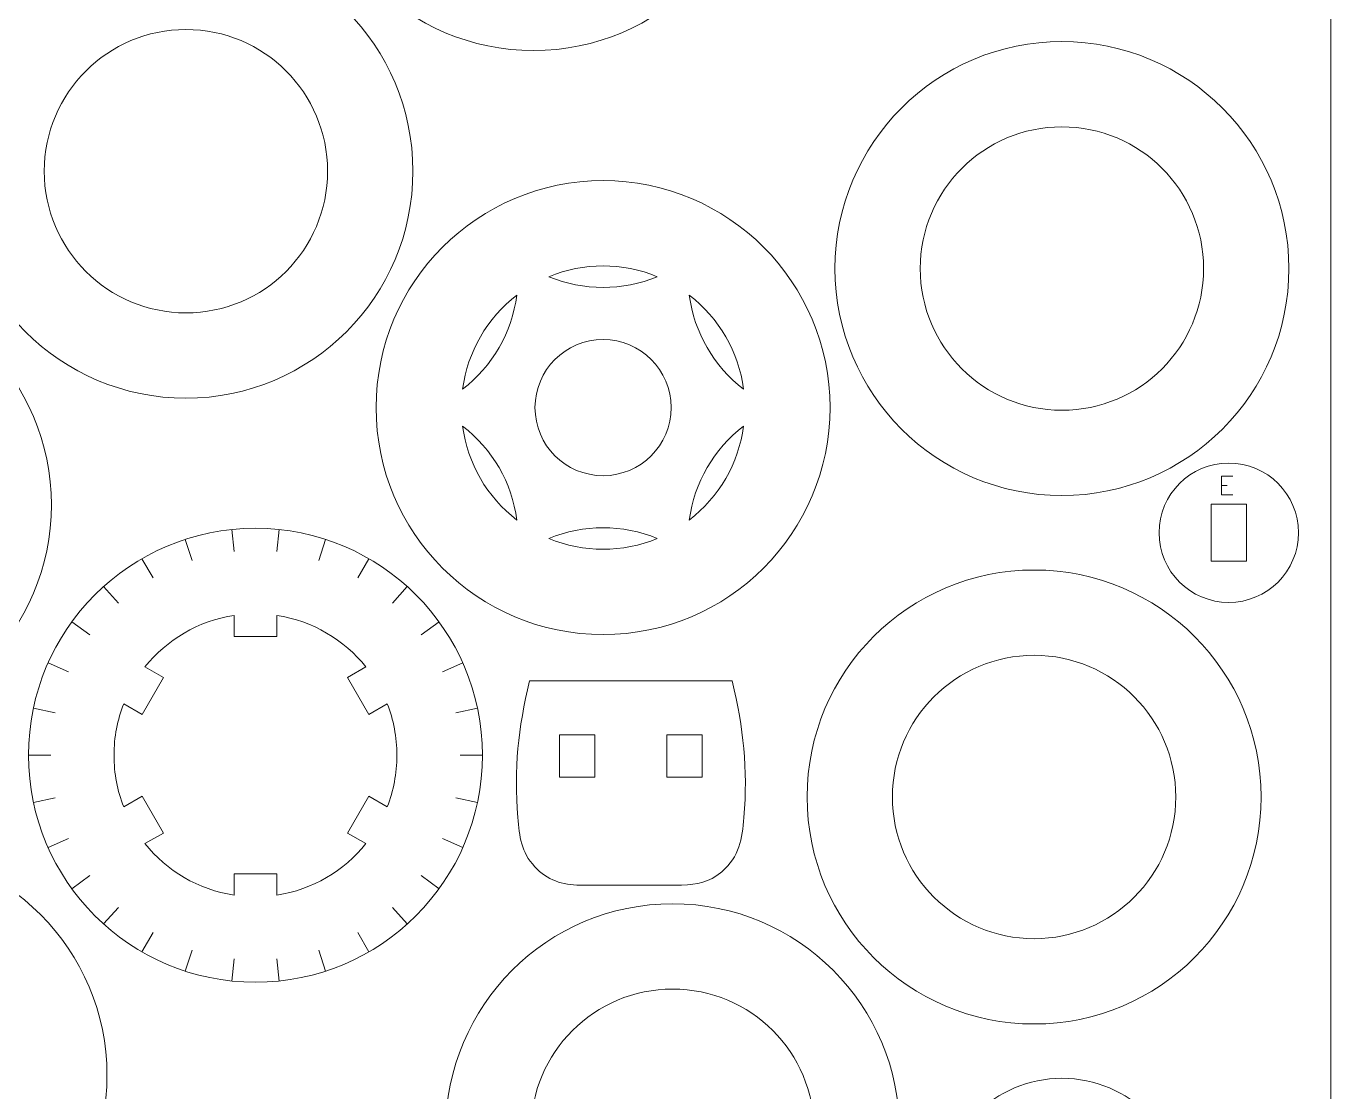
# Model space of a CAD drawing. Header units: centimetres. Extents: x -47.5 to 47.5, y -14.5 to 14.5.
# Drawn here: x -18.88 to -9.5, y 2.25 to 9.91 of the extents above; entities that cross this region are included whole.
import ezdxf

# ---------------------------------------------------------------- set-up
doc = ezdxf.new("R2010")
doc.units = ezdxf.units.CM
doc.header["$MEASUREMENT"] = 0
doc.layers.add('Camada 1', color=7, linetype='Continuous')

msp = doc.modelspace()

# ---------------------------------------------------------------- linework, layer by layer
at = {"layer": 'Camada 1', "color": 6, "lineweight": 9}
msp.add_open_spline([(-28.2, 14.5), (-28.2, 14.5), (-9.8, 14.5), (-9.8, 14.5), (-9.8, 14.5), (-9.635, 14.5), (-9.5, 14.365), (-9.5, 14.2), (-9.5, 14.2), (-9.5, 14.2), (-9.5, -14.2), (-9.5, -14.2), (-9.5, -14.2), (-9.5, -14.365), (-9.635, -14.5), (-9.8, -14.5), (-9.8, -14.5), (-9.8, -14.5), (-28.2, -14.5), (-28.2, -14.5), (-28.2, -14.5), (-28.365, -14.5), (-28.5, -14.365), (-28.5, -14.2), (-28.5, -14.2), (-28.5, -14.2), (-28.5, 14.2), (-28.5, 14.2), (-28.5, 14.2), (-28.5, 14.365), (-28.365, 14.5), (-28.2, 14.5)], degree=3, knots=[0, 0, 0, 0, 0.1111111, 0.1111111, 0.1111111, 0.1111111, 0.2222222, 0.2222222, 0.2222222, 0.2222222, 0.3333333, 0.3333333, 0.3333333, 0.3333333, 0.4444444, 0.4444444, 0.4444444, 0.4444444, 0.5555556, 0.5555556, 0.5555556, 0.5555556, 0.6666667, 0.6666667, 0.6666667, 0.6666667, 0.7777778, 0.7777778, 0.7777778, 0.7777778, 1, 1, 1, 1], dxfattribs=at)
at = {"layer": 'Camada 1', "lineweight": 9}
for points, knots in [([(-16.86671, 11.36991), (-16.86671, 12.27138), (-16.13593, 13.00215), (-15.23447, 13.00215), (-15.23447, 13.00215), (-14.33301, 13.00215), (-13.60224, 12.27138), (-13.60224, 11.36991), (-13.60224, 11.36991), (-13.60224, 10.46845), (-14.33301, 9.73768), (-15.23447, 9.73768), (-15.23447, 9.73768), (-16.13593, 9.73768), (-16.86671, 10.46845), (-16.86671, 11.36991)], [0, 0, 0, 0, 0.2, 0.2, 0.2, 0.2, 0.4, 0.4, 0.4, 0.4, 0.6, 0.6, 0.6, 0.6, 1, 1, 1, 1]), ([(-17.73448, 10.50214), (-16.83303, 10.50214), (-16.10225, 9.77137), (-16.10225, 8.86991), (-16.10225, 8.86991), (-16.10225, 7.96845), (-16.83303, 7.23769), (-17.73448, 7.23769), (-17.73448, 7.23769), (-18.63594, 7.23769), (-19.36671, 7.96845), (-19.36671, 8.86991), (-19.36671, 8.86991), (-19.36671, 9.77137), (-18.63594, 10.50214), (-17.73448, 10.50214)], [0, 0, 0, 0, 0.2, 0.2, 0.2, 0.2, 0.4, 0.4, 0.4, 0.4, 0.6, 0.6, 0.6, 0.6, 1, 1, 1, 1]), ([(-11.43448, 9.80214), (-10.53303, 9.80214), (-9.80225, 9.07137), (-9.80225, 8.16991), (-9.80225, 8.16991), (-9.80225, 7.26845), (-10.53303, 6.53769), (-11.43448, 6.53769), (-11.43448, 6.53769), (-12.33594, 6.53769), (-13.06671, 7.26845), (-13.06671, 8.16991), (-13.06671, 8.16991), (-13.06671, 9.07137), (-12.33594, 9.80214), (-11.43448, 9.80214)], [0, 0, 0, 0, 0.2, 0.2, 0.2, 0.2, 0.4, 0.4, 0.4, 0.4, 0.6, 0.6, 0.6, 0.6, 1, 1, 1, 1]), ([(-14.73448, 8.80214), (-13.83301, 8.80214), (-13.10225, 8.07137), (-13.10225, 7.16991), (-13.10225, 7.16991), (-13.10225, 6.26845), (-13.83301, 5.53768), (-14.73448, 5.53768), (-14.73448, 5.53768), (-15.63594, 5.53768), (-16.3667, 6.26845), (-16.3667, 7.16991), (-16.3667, 7.16991), (-16.3667, 8.07137), (-15.63594, 8.80214), (-14.73448, 8.80214)], [0, 0, 0, 0, 0.2, 0.2, 0.2, 0.2, 0.4, 0.4, 0.4, 0.4, 0.6, 0.6, 0.6, 0.6, 1, 1, 1, 1]), ([(-20.33448, 8.10215), (-19.43301, 8.10215), (-18.70225, 7.37137), (-18.70225, 6.46991), (-18.70225, 6.46991), (-18.70225, 5.56845), (-19.43301, 4.83768), (-20.33448, 4.83768), (-20.33448, 4.83768), (-21.23594, 4.83768), (-21.9667, 5.56845), (-21.9667, 6.46991), (-21.9667, 6.46991), (-21.9667, 7.37137), (-21.23594, 8.10215), (-20.33448, 8.10215)], [0, 0, 0, 0, 0.2, 0.2, 0.2, 0.2, 0.4, 0.4, 0.4, 0.4, 0.6, 0.6, 0.6, 0.6, 1, 1, 1, 1]), ([(-10.23447, 6.7711), (-9.95767, 6.7711), (-9.73328, 6.54672), (-9.73328, 6.26991), (-9.73328, 6.26991), (-9.73328, 5.9931), (-9.95767, 5.76872), (-10.23447, 5.76872), (-10.23447, 5.76872), (-10.51129, 5.76872), (-10.73568, 5.9931), (-10.73568, 6.26991), (-10.73568, 6.26991), (-10.73568, 6.54672), (-10.51129, 6.7711), (-10.23447, 6.7711)], [0, 0, 0, 0, 0.2, 0.2, 0.2, 0.2, 0.4, 0.4, 0.4, 0.4, 0.6, 0.6, 0.6, 0.6, 1, 1, 1, 1]), ([(-18.86671, 4.66991), (-18.86671, 5.57137), (-18.13593, 6.30215), (-17.23447, 6.30215), (-17.23447, 6.30215), (-16.33301, 6.30215), (-15.60224, 5.57137), (-15.60224, 4.66991), (-15.60224, 4.66991), (-15.60224, 3.76845), (-16.33301, 3.03768), (-17.23447, 3.03768), (-17.23447, 3.03768), (-18.13593, 3.03768), (-18.86671, 3.76845), (-18.86671, 4.66991)], [0, 0, 0, 0, 0.2, 0.2, 0.2, 0.2, 0.4, 0.4, 0.4, 0.4, 0.6, 0.6, 0.6, 0.6, 1, 1, 1, 1]), ([(-11.63448, 6.00214), (-10.73301, 6.00214), (-10.00225, 5.27137), (-10.00225, 4.36991), (-10.00225, 4.36991), (-10.00225, 3.46845), (-10.73301, 2.73769), (-11.63448, 2.73769), (-11.63448, 2.73769), (-12.53593, 2.73769), (-13.2667, 3.46845), (-13.2667, 4.36991), (-13.2667, 4.36991), (-13.2667, 5.27137), (-12.53593, 6.00214), (-11.63448, 6.00214)], [0, 0, 0, 0, 0.2, 0.2, 0.2, 0.2, 0.4, 0.4, 0.4, 0.4, 0.6, 0.6, 0.6, 0.6, 1, 1, 1, 1]), ([(-14.16993, 3.73541), (-14.16993, 3.73541), (-14.89902, 3.73541), (-14.89902, 3.73541), (-14.89902, 3.73541), (-15.02672, 3.73623), (-15.13575, 3.77171), (-15.22546, 3.86815), (-15.22546, 3.86815), (-15.32449, 3.97459), (-15.33542, 4.08555), (-15.34708, 4.22271), (-15.34708, 4.22271), (-15.37691, 4.57323), (-15.3443, 4.86471), (-15.26355, 5.20441), (-15.26355, 5.20441), (-15.26355, 5.20441), (-13.80539, 5.20441), (-13.80539, 5.20441), (-13.80539, 5.20441), (-13.72464, 4.86471), (-13.69204, 4.57323), (-13.72187, 4.22271), (-13.72187, 4.22271), (-13.73498, 4.06852), (-13.75109, 3.94133), (-13.88116, 3.83239), (-13.88116, 3.83239), (-13.97636, 3.75267), (-14.05418, 3.74413), (-14.16993, 3.73541)], [0, 0, 0, 0, 0.1111111, 0.1111111, 0.1111111, 0.1111111, 0.2222222, 0.2222222, 0.2222222, 0.2222222, 0.3333333, 0.3333333, 0.3333333, 0.3333333, 0.4444444, 0.4444444, 0.4444444, 0.4444444, 0.5555556, 0.5555556, 0.5555556, 0.5555556, 0.6666667, 0.6666667, 0.6666667, 0.6666667, 0.7777778, 0.7777778, 0.7777778, 0.7777778, 1, 1, 1, 1]), ([(-19.93448, 4.00214), (-19.03303, 4.00214), (-18.30225, 3.27137), (-18.30225, 2.36991), (-18.30225, 2.36991), (-18.30225, 1.46845), (-19.03303, 0.73768), (-19.93448, 0.73768), (-19.93448, 0.73768), (-20.83593, 0.73768), (-21.5667, 1.46845), (-21.5667, 2.36991), (-21.5667, 2.36991), (-21.5667, 3.27137), (-20.83593, 4.00214), (-19.93448, 4.00214)], [0, 0, 0, 0, 0.2, 0.2, 0.2, 0.2, 0.4, 0.4, 0.4, 0.4, 0.6, 0.6, 0.6, 0.6, 1, 1, 1, 1]), ([(-14.23448, 3.60213), (-13.33302, 3.60213), (-12.60225, 2.87136), (-12.60225, 1.9699), (-12.60225, 1.9699), (-12.60225, 1.06846), (-13.33302, 0.33769), (-14.23448, 0.33769), (-14.23448, 0.33769), (-15.13594, 0.33769), (-15.86671, 1.06846), (-15.86671, 1.9699), (-15.86671, 1.9699), (-15.86671, 2.87136), (-15.13594, 3.60213), (-14.23448, 3.60213)], [0, 0, 0, 0, 0.2, 0.2, 0.2, 0.2, 0.4, 0.4, 0.4, 0.4, 0.6, 0.6, 0.6, 0.6, 1, 1, 1, 1]), ([(-12.31151, 1.46991), (-12.31151, 1.95428), (-11.91885, 2.34695), (-11.43447, 2.34695), (-11.43447, 2.34695), (-10.9501, 2.34695), (-10.55744, 1.95428), (-10.55744, 1.46991), (-10.55744, 1.46991), (-10.55744, 0.98553), (-10.9501, 0.59288), (-11.43447, 0.59288), (-11.43447, 0.59288), (-11.91885, 0.59288), (-12.31151, 0.98553), (-12.31151, 1.46991)], [0, 0, 0, 0, 0.2, 0.2, 0.2, 0.2, 0.4, 0.4, 0.4, 0.4, 0.6, 0.6, 0.6, 0.6, 1, 1, 1, 1])]:
    msp.add_open_spline(points, degree=3, knots=knots, dxfattribs=at)
at = {"layer": 'Camada 1', "color": 114, "lineweight": 9}
for points, knots in [([(-17.73447, 9.88876), (-17.17179, 9.88876), (-16.71564, 9.43261), (-16.71564, 8.86992), (-16.71564, 8.86992), (-16.71564, 8.30725), (-17.17179, 7.8511), (-17.73447, 7.8511), (-17.73447, 7.8511), (-18.29715, 7.8511), (-18.7533, 8.30725), (-18.7533, 8.86992), (-18.7533, 8.86992), (-18.7533, 9.43261), (-18.29715, 9.88876), (-17.73447, 9.88876)], [0, 0, 0, 0, 0.2, 0.2, 0.2, 0.2, 0.4, 0.4, 0.4, 0.4, 0.6, 0.6, 0.6, 0.6, 1, 1, 1, 1]), ([(-11.43447, 9.18876), (-10.87179, 9.18876), (-10.41564, 8.73261), (-10.41564, 8.16992), (-10.41564, 8.16992), (-10.41564, 7.60725), (-10.87179, 7.1511), (-11.43447, 7.1511), (-11.43447, 7.1511), (-11.99715, 7.1511), (-12.4533, 7.60725), (-12.4533, 8.16992), (-12.4533, 8.16992), (-12.4533, 8.73261), (-11.99715, 9.18876), (-11.43447, 9.18876)], [0, 0, 0, 0, 0.2, 0.2, 0.2, 0.2, 0.4, 0.4, 0.4, 0.4, 0.6, 0.6, 0.6, 0.6, 1, 1, 1, 1]), ([(-14.34459, 8.11119), (-14.59423, 8.21459), (-14.87473, 8.21459), (-15.12437, 8.11119), (-15.12437, 8.11119), (-14.87473, 8.0078), (-14.59423, 8.0078), (-14.34459, 8.11119)], [0, 0, 0, 0, 0.3333333, 0.3333333, 0.3333333, 0.3333333, 1, 1, 1, 1]), ([(-15.35469, 7.97821), (-15.56906, 7.81372), (-15.70932, 7.57082), (-15.74459, 7.30291), (-15.74459, 7.30291), (-15.53022, 7.46741), (-15.38997, 7.71032), (-15.35469, 7.97821)], [0, 0, 0, 0, 0.3333333, 0.3333333, 0.3333333, 0.3333333, 1, 1, 1, 1]), ([(-13.72437, 7.3029), (-13.75964, 7.57079), (-13.89989, 7.81372), (-14.11424, 7.97822), (-14.11424, 7.97822), (-14.07897, 7.71032), (-13.93872, 7.46741), (-13.72437, 7.3029)], [0, 0, 0, 0, 0.3333333, 0.3333333, 0.3333333, 0.3333333, 1, 1, 1, 1]), ([(-14.73448, 7.65956), (-14.46406, 7.65956), (-14.24483, 7.44033), (-14.24483, 7.16991), (-14.24483, 7.16991), (-14.24483, 6.89949), (-14.46406, 6.68028), (-14.73448, 6.68028), (-14.73448, 6.68028), (-15.00489, 6.68028), (-15.22411, 6.89949), (-15.22411, 7.16991), (-15.22411, 7.16991), (-15.22411, 7.44033), (-15.00489, 7.65956), (-14.73448, 7.65956)], [0, 0, 0, 0, 0.2, 0.2, 0.2, 0.2, 0.4, 0.4, 0.4, 0.4, 0.6, 0.6, 0.6, 0.6, 1, 1, 1, 1]), ([(-15.74459, 7.03693), (-15.70932, 6.76904), (-15.56908, 6.52611), (-15.35472, 6.36163), (-15.35472, 6.36163), (-15.38998, 6.62951), (-15.53023, 6.87244), (-15.74459, 7.03693)], [0, 0, 0, 0, 0.3333333, 0.3333333, 0.3333333, 0.3333333, 1, 1, 1, 1]), ([(-14.11425, 6.36163), (-13.89989, 6.52611), (-13.75962, 6.76903), (-13.72436, 7.03692), (-13.72436, 7.03692), (-13.93871, 6.87244), (-14.07896, 6.62951), (-14.11425, 6.36163)], [0, 0, 0, 0, 0.3333333, 0.3333333, 0.3333333, 0.3333333, 1, 1, 1, 1]), ([(-10.10678, 6.47442), (-10.10678, 6.47442), (-10.10678, 6.06637), (-10.10678, 6.06637), (-10.10678, 6.06637), (-10.10678, 6.06637), (-10.3618, 6.06637), (-10.3618, 6.06637), (-10.3618, 6.06637), (-10.3618, 6.06637), (-10.3618, 6.47442), (-10.3618, 6.47442), (-10.3618, 6.47442), (-10.3618, 6.47442), (-10.10678, 6.47442), (-10.10678, 6.47442)], [0, 0, 0, 0, 0.2, 0.2, 0.2, 0.2, 0.4, 0.4, 0.4, 0.4, 0.6, 0.6, 0.6, 0.6, 1, 1, 1, 1]), ([(-15.12436, 6.22864), (-14.87473, 6.12523), (-14.59423, 6.12522), (-14.34459, 6.22863), (-14.34459, 6.22863), (-14.59423, 6.33203), (-14.87473, 6.33203), (-15.12436, 6.22864)], [0, 0, 0, 0, 0.3333333, 0.3333333, 0.3333333, 0.3333333, 1, 1, 1, 1]), ([(-17.89669, 4.11092), (-17.89669, 4.11092), (-18.02893, 4.03457), (-18.02893, 4.03457), (-18.02893, 4.03457), (-17.87266, 3.83943), (-17.64602, 3.7031), (-17.38748, 3.66408), (-17.38748, 3.66408), (-17.38748, 3.66408), (-17.38748, 3.81693), (-17.38748, 3.81693), (-17.38748, 3.81693), (-17.38748, 3.81693), (-17.08147, 3.81693), (-17.08147, 3.81693), (-17.08147, 3.81693), (-17.08147, 3.81693), (-17.08147, 3.66408), (-17.08147, 3.66408), (-17.08147, 3.66408), (-16.82291, 3.70308), (-16.59628, 3.83943), (-16.44002, 4.03457), (-16.44002, 4.03457), (-16.44002, 4.03457), (-16.57226, 4.11092), (-16.57226, 4.11092), (-16.57226, 4.11092), (-16.57226, 4.11092), (-16.41925, 4.37593), (-16.41925, 4.37593), (-16.41925, 4.37593), (-16.41925, 4.37593), (-16.28678, 4.29945), (-16.28678, 4.29945), (-16.28678, 4.29945), (-16.24186, 4.41425), (-16.21719, 4.5392), (-16.21719, 4.66991), (-16.21719, 4.66991), (-16.21719, 4.80063), (-16.24186, 4.9256), (-16.28679, 5.0404), (-16.28679, 5.0404), (-16.28679, 5.0404), (-16.41925, 4.96392), (-16.41925, 4.96392), (-16.41925, 4.96392), (-16.41925, 4.96392), (-16.57225, 5.22893), (-16.57225, 5.22893), (-16.57225, 5.22893), (-16.57225, 5.22893), (-16.44003, 5.30526), (-16.44003, 5.30526), (-16.44003, 5.30526), (-16.59629, 5.50039), (-16.82292, 5.63673), (-17.08147, 5.67575), (-17.08147, 5.67575), (-17.08147, 5.67575), (-17.08147, 5.52293), (-17.08147, 5.52293), (-17.08147, 5.52293), (-17.08147, 5.52293), (-17.38748, 5.52293), (-17.38748, 5.52293), (-17.38748, 5.52293), (-17.38748, 5.52293), (-17.38748, 5.67575), (-17.38748, 5.67575), (-17.38748, 5.67575), (-17.64603, 5.63675), (-17.87265, 5.5004), (-18.02891, 5.30527), (-18.02891, 5.30527), (-18.02891, 5.30527), (-17.89669, 5.22893), (-17.89669, 5.22893), (-17.89669, 5.22893), (-17.89669, 5.22893), (-18.04969, 4.96392), (-18.04969, 4.96392), (-18.04969, 4.96392), (-18.04969, 4.96392), (-18.18216, 5.0404), (-18.18216, 5.0404), (-18.18216, 5.0404), (-18.22708, 4.92559), (-18.25176, 4.80064), (-18.25176, 4.66991), (-18.25176, 4.66991), (-18.25176, 4.53919), (-18.22709, 4.41424), (-18.18217, 4.29945), (-18.18217, 4.29945), (-18.18217, 4.29945), (-18.04969, 4.37594), (-18.04969, 4.37594), (-18.04969, 4.37594), (-18.04969, 4.37594), (-17.89669, 4.11092), (-17.89669, 4.11092)], [0, 0, 0, 0, 0.037037, 0.037037, 0.037037, 0.037037, 0.0740741, 0.0740741, 0.0740741, 0.0740741, 0.1111111, 0.1111111, 0.1111111, 0.1111111, 0.1481481, 0.1481481, 0.1481481, 0.1481481, 0.1851852, 0.1851852, 0.1851852, 0.1851852, 0.2222222, 0.2222222, 0.2222222, 0.2222222, 0.2592593, 0.2592593, 0.2592593, 0.2592593, 0.2962963, 0.2962963, 0.2962963, 0.2962963, 0.3333333, 0.3333333, 0.3333333, 0.3333333, 0.3703704, 0.3703704, 0.3703704, 0.3703704, 0.4074074, 0.4074074, 0.4074074, 0.4074074, 0.4444444, 0.4444444, 0.4444444, 0.4444444, 0.4814815, 0.4814815, 0.4814815, 0.4814815, 0.5185185, 0.5185185, 0.5185185, 0.5185185, 0.5555556, 0.5555556, 0.5555556, 0.5555556, 0.5925926, 0.5925926, 0.5925926, 0.5925926, 0.6296296, 0.6296296, 0.6296296, 0.6296296, 0.6666667, 0.6666667, 0.6666667, 0.6666667, 0.7037037, 0.7037037, 0.7037037, 0.7037037, 0.7407407, 0.7407407, 0.7407407, 0.7407407, 0.7777778, 0.7777778, 0.7777778, 0.7777778, 0.8148148, 0.8148148, 0.8148148, 0.8148148, 0.8518519, 0.8518519, 0.8518519, 0.8518519, 0.8888889, 0.8888889, 0.8888889, 0.8888889, 0.9259259, 0.9259259, 0.9259259, 0.9259259, 1, 1, 1, 1]), ([(-11.63447, 5.38876), (-11.07179, 5.38876), (-10.61564, 4.93261), (-10.61564, 4.36992), (-10.61564, 4.36992), (-10.61564, 3.80725), (-11.07179, 3.3511), (-11.63447, 3.3511), (-11.63447, 3.3511), (-12.19715, 3.3511), (-12.65329, 3.80725), (-12.65329, 4.36992), (-12.65329, 4.36992), (-12.65329, 4.93261), (-12.19715, 5.38876), (-11.63447, 5.38876)], [0, 0, 0, 0, 0.2, 0.2, 0.2, 0.2, 0.4, 0.4, 0.4, 0.4, 0.6, 0.6, 0.6, 0.6, 1, 1, 1, 1]), ([(-15.04805, 4.81802), (-15.04805, 4.81802), (-15.04805, 4.51198), (-15.04805, 4.51198), (-15.04805, 4.51198), (-15.04805, 4.51198), (-14.793, 4.51198), (-14.793, 4.51198), (-14.793, 4.51198), (-14.793, 4.51198), (-14.793, 4.81802), (-14.793, 4.81802), (-14.793, 4.81802), (-14.793, 4.81802), (-15.04805, 4.81802), (-15.04805, 4.81802)], [0, 0, 0, 0, 0.2, 0.2, 0.2, 0.2, 0.4, 0.4, 0.4, 0.4, 0.6, 0.6, 0.6, 0.6, 1, 1, 1, 1]), ([(-14.27594, 4.81802), (-14.27594, 4.81802), (-14.02091, 4.81802), (-14.02091, 4.81802), (-14.02091, 4.81802), (-14.02091, 4.81802), (-14.02091, 4.51198), (-14.02091, 4.51198), (-14.02091, 4.51198), (-14.02091, 4.51198), (-14.27594, 4.51198), (-14.27594, 4.51198), (-14.27594, 4.51198), (-14.27594, 4.51198), (-14.27594, 4.81802), (-14.27594, 4.81802)], [0, 0, 0, 0, 0.2, 0.2, 0.2, 0.2, 0.4, 0.4, 0.4, 0.4, 0.6, 0.6, 0.6, 0.6, 1, 1, 1, 1]), ([(-14.23447, 2.98875), (-13.6718, 2.98875), (-13.21565, 2.5326), (-13.21565, 1.96991), (-13.21565, 1.96991), (-13.21565, 1.40724), (-13.6718, 0.9511), (-14.23447, 0.9511), (-14.23447, 0.9511), (-14.79716, 0.9511), (-15.25331, 1.40724), (-15.25331, 1.96991), (-15.25331, 1.96991), (-15.25331, 2.5326), (-14.79716, 2.98875), (-14.23447, 2.98875)], [0, 0, 0, 0, 0.2, 0.2, 0.2, 0.2, 0.4, 0.4, 0.4, 0.4, 0.6, 0.6, 0.6, 0.6, 1, 1, 1, 1])]:
    msp.add_open_spline(points, degree=3, knots=knots, dxfattribs=at)
at = {"layer": 'Camada 1', "color": 5, "lineweight": 9}
msp.add_open_spline([(-10.20431, 6.54215), (-10.20431, 6.54215), (-10.287, 6.54215), (-10.287, 6.54215), (-10.287, 6.54215), (-10.287, 6.54215), (-10.287, 6.6761), (-10.287, 6.6761), (-10.287, 6.6761), (-10.287, 6.6761), (-10.20431, 6.6761), (-10.20431, 6.6761)], degree=3, knots=[0, 0, 0, 0, 0.25, 0.25, 0.25, 0.25, 0.5, 0.5, 0.5, 0.5, 1, 1, 1, 1], dxfattribs=at)
for points in [[(-10.287, 6.60912), (-10.287, 6.60912), (-10.24566, 6.60912), (-10.24566, 6.60912)], [(-17.40511, 6.29319), (-17.40511, 6.29319), (-17.3884, 6.13449), (-17.3884, 6.13449)], [(-17.06389, 6.29319), (-17.06389, 6.29319), (-17.08053, 6.13449), (-17.08053, 6.13449)], [(-17.73889, 6.22224), (-17.73889, 6.22224), (-17.68955, 6.07048), (-17.68955, 6.07048)], [(-16.73012, 6.22225), (-16.73012, 6.22225), (-16.7794, 6.07048), (-16.7794, 6.07048)], [(-18.05061, 6.08345), (-18.05061, 6.08345), (-17.97079, 5.94526), (-17.97079, 5.94526)], [(-16.41838, 6.08346), (-16.41838, 6.08346), (-16.49814, 5.94526), (-16.49814, 5.94526)], [(-18.32666, 5.88288), (-18.32666, 5.88288), (-18.21986, 5.76431), (-18.21986, 5.76431)], [(-16.14232, 5.8829), (-16.14232, 5.8829), (-16.24908, 5.76431), (-16.24908, 5.76431)], [(-18.55499, 5.62929), (-18.55499, 5.62929), (-18.42587, 5.53552), (-18.42587, 5.53552)], [(-15.91399, 5.62932), (-15.91399, 5.62932), (-16.04307, 5.53552), (-16.04307, 5.53552)], [(-18.72559, 5.33378), (-18.72559, 5.33378), (-18.5798, 5.26889), (-18.5798, 5.26889)], [(-15.74338, 5.33381), (-15.74338, 5.33381), (-15.88915, 5.26889), (-15.88915, 5.26889)], [(-18.83104, 5.00925), (-18.83104, 5.00925), (-18.67494, 4.97609), (-18.67494, 4.97609)], [(-15.63793, 5.00928), (-15.63793, 5.00928), (-15.794, 4.97609), (-15.794, 4.97609)], [(-18.86671, 4.66991), (-18.86671, 4.66991), (-18.70711, 4.66991), (-18.70711, 4.66991)], [(-15.60225, 4.66992), (-15.60225, 4.66992), (-15.76183, 4.66991), (-15.76183, 4.66991)], [(-18.83104, 4.33055), (-18.83104, 4.33055), (-18.67494, 4.36373), (-18.67494, 4.36373)], [(-15.63793, 4.33056), (-15.63793, 4.33056), (-15.794, 4.36373), (-15.794, 4.36373)], [(-18.72558, 4.00603), (-18.72558, 4.00603), (-18.5798, 4.07093), (-18.5798, 4.07093)], [(-15.74337, 4.00603), (-15.74337, 4.00603), (-15.88915, 4.07093), (-15.88915, 4.07093)], [(-18.55497, 3.71051), (-18.55497, 3.71051), (-18.42587, 3.80431), (-18.42587, 3.80431)], [(-15.91397, 3.71052), (-15.91397, 3.71052), (-16.04307, 3.80431), (-16.04307, 3.80431)], [(-18.32665, 3.45693), (-18.32665, 3.45693), (-18.21986, 3.57552), (-18.21986, 3.57552)], [(-16.1423, 3.45694), (-16.1423, 3.45694), (-16.24908, 3.57552), (-16.24908, 3.57552)], [(-18.05058, 3.25636), (-18.05058, 3.25636), (-17.97079, 3.39456), (-17.97079, 3.39456)], [(-16.41835, 3.25637), (-16.41835, 3.25637), (-16.49814, 3.39456), (-16.49814, 3.39456)], [(-17.73885, 3.11757), (-17.73885, 3.11757), (-17.68955, 3.26934), (-17.68955, 3.26934)], [(-17.40508, 3.04663), (-17.40508, 3.04663), (-17.3884, 3.20533), (-17.3884, 3.20533)], [(-17.06386, 3.04663), (-17.06386, 3.04663), (-17.08053, 3.20533), (-17.08053, 3.20533)], [(-16.73008, 3.11758), (-16.73008, 3.11758), (-16.7794, 3.26934), (-16.7794, 3.26934)]]:
    msp.add_open_spline(points, degree=3, dxfattribs=at)

doc.saveas('drawing.dxf')
